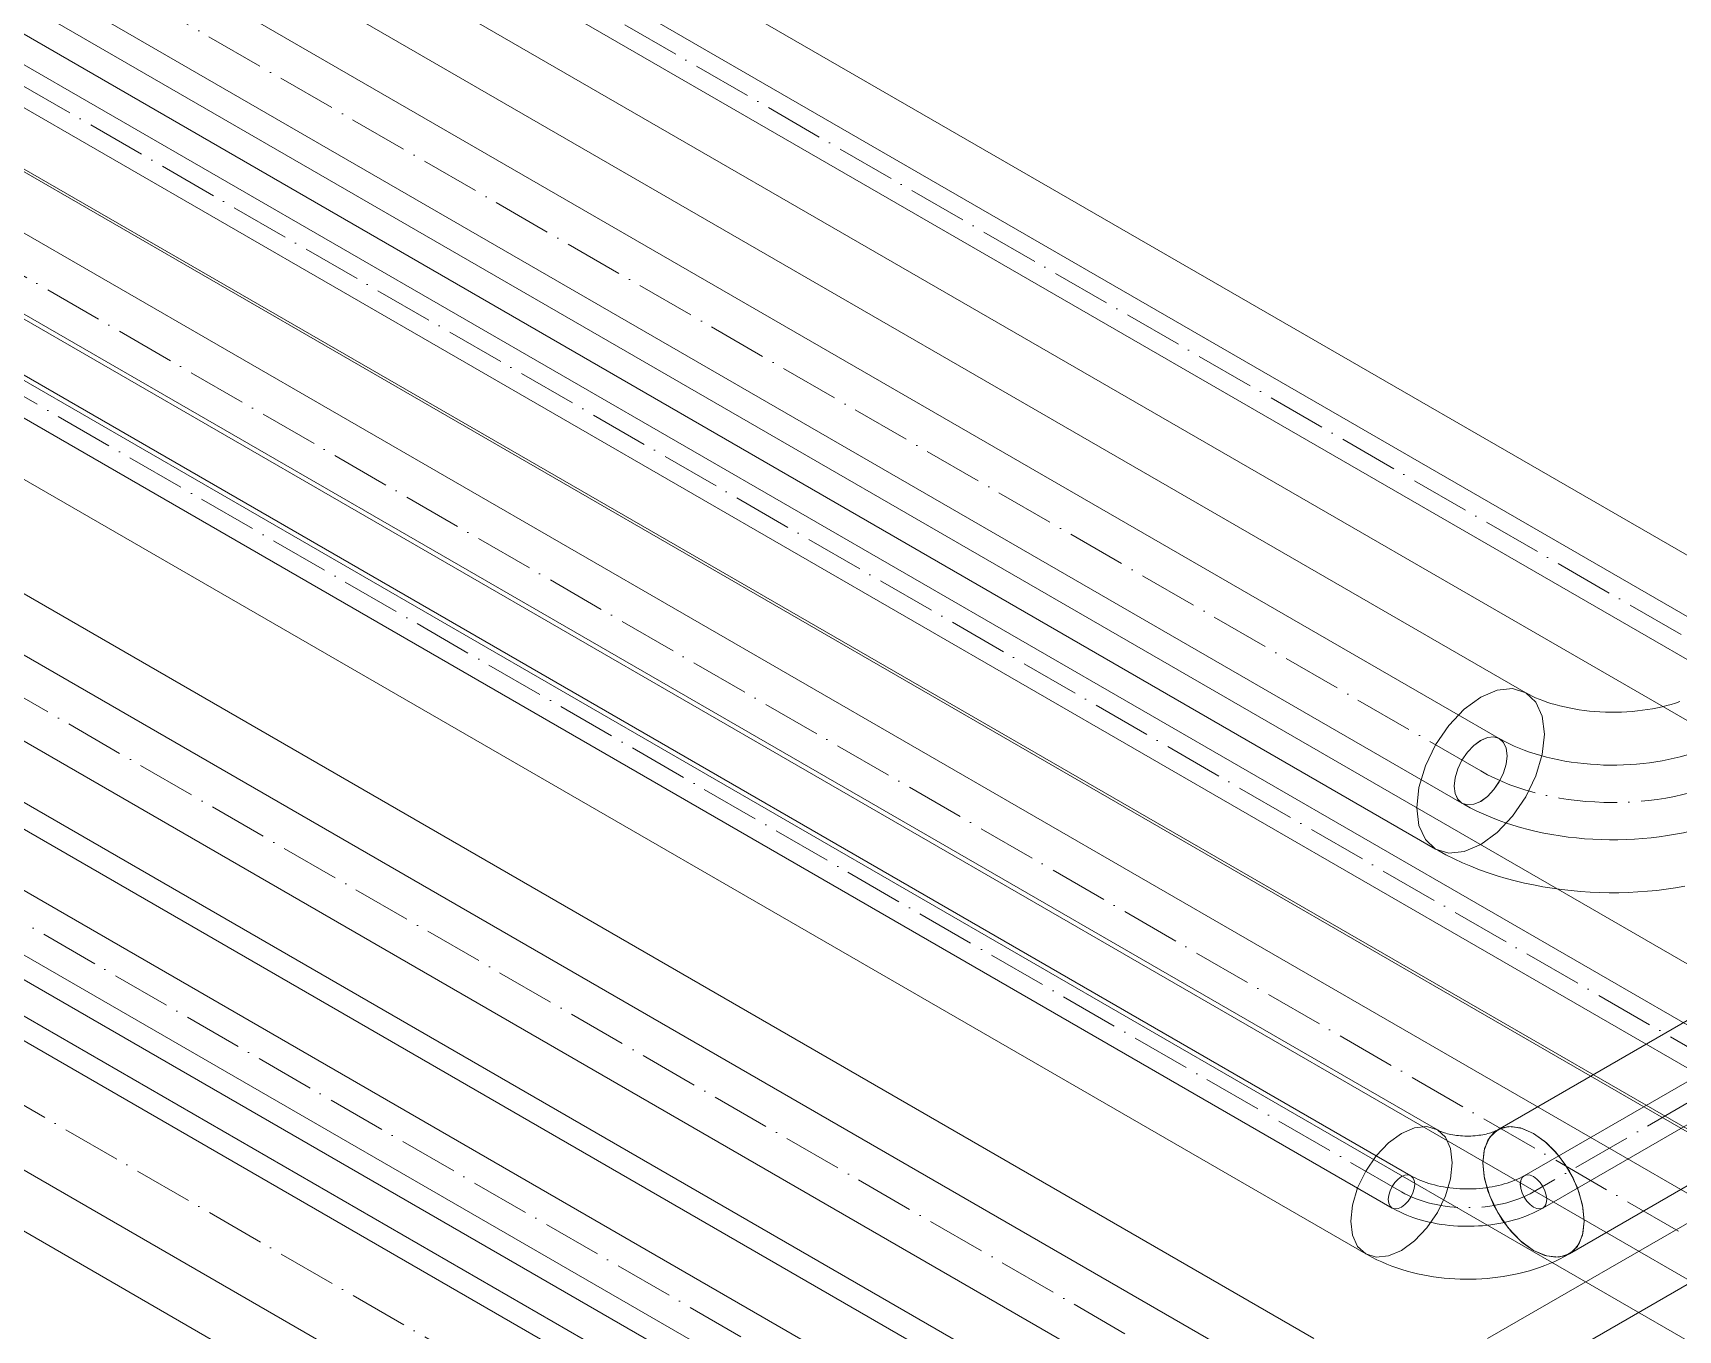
# Model space of a CAD drawing. Header units: millimetres. Extents: x -88595 to 880822, y -1054509 to -148035.
# Drawn here: x 422344.3 to 422624.1, y -315379.9 to -315159.2 of the extents above; entities that cross this region are included whole.
import ezdxf

# ---------------------------------------------------------------- set-up
doc = ezdxf.new("R2010")
doc.units = ezdxf.units.MM
doc.linetypes.add('$12$ADSK_Осевая', pattern=[14, 10, -2, 0, -2])
doc.linetypes.add('$13$ADSK_Осевая', pattern=[14, 10, -2, 0, -2])
for name, color, linetype, lineweight in [('Изоляция', 7, 'Continuous', 18), ('Трубопровод', 7, 'Continuous', 18), ('Трубопроводы', 7, 'Continuous', 18)]:
    doc.layers.add(name, color=color, linetype=linetype, lineweight=lineweight)

# ---------------------------------------------------------------- blocks, each defined once
blk = doc.blocks.new('$0$ADSK_МедьПайка_Отвод-гнутая труба - Отвод _гнутая труба_-V14-В_ОВ3_4')
at = {"layer": 'Трубопроводы', "color": 190, "true_color": 0x8000ff}
for points in [[(1657, 645.17, 0), (1656.42, 644.92, 0), (1655.88, 644.87, 0), (1655.41, 645.01, 0), (1655.05, 645.34, 0), (1654.83, 645.84, 0), (1654.75, 646.47, 0), (1654.83, 647.18, 0), (1655.05, 647.94, 0), (1655.41, 648.68, 0), (1655.88, 649.36, 0), (1656.42, 649.93, 0), (1657, 650.36, 0)], [(1657, 650.36, 0), (1657.58, 650.6, 0), (1658.12, 650.66, 0), (1658.59, 650.51, 0), (1658.94, 650.18, 0), (1659.17, 649.69, 0), (1659.24, 649.06, 0), (1659.17, 648.34, 0), (1658.94, 647.59, 0), (1658.59, 646.85, 0), (1658.12, 646.17, 0), (1657.58, 645.6, 0), (1657, 645.17, 0)], [(1658.59, 650.51, 0), (1659.13, 650.19, 0), (1659.66, 649.84, 0), (1660.19, 649.48, 0), (1660.71, 649.09, 0), (1661.23, 648.68, 0), (1661.74, 648.26, 0), (1662.24, 647.82, 0), (1662.73, 647.36, 0), (1663.21, 646.88, 0), (1663.68, 646.39, 0), (1664.15, 645.88, 0), (1664.6, 645.36, 0), (1665.05, 644.82, 0), (1665.48, 644.28, 0), (1665.9, 643.71, 0), (1666.31, 643.14, 0), (1666.7, 642.56, 0), (1667.09, 641.96, 0), (1667.46, 641.36, 0), (1667.81, 640.75, 0), (1668.15, 640.13, 0), (1668.48, 639.5, 0), (1668.79, 638.87, 0), (1669.09, 638.23, 0), (1669.37, 637.58, 0), (1669.63, 636.94, 0), (1669.88, 636.28, 0), (1670.11, 635.63, 0), (1670.32, 634.98, 0), (1670.52, 634.32, 0), (1670.69, 633.66, 0), (1670.85, 633.01, 0), (1670.99, 632.35, 0), (1671.11, 631.7, 0), (1671.2, 631.05, 0), (1671.28, 630.4, 0), (1671.34, 629.76, 0), (1671.38, 629.12, 0), (1671.4, 628.49, 0), (1671.4, 628.32, 0)], [(1655.41, 645.01, 0), (1655.77, 644.8, 0), (1656.13, 644.57, 0), (1656.49, 644.31, 0), (1656.86, 644.04, 0), (1657.23, 643.75, 0), (1657.6, 643.44, 0), (1657.96, 643.12, 0), (1658.33, 642.78, 0), (1658.69, 642.42, 0), (1659.05, 642.04, 0), (1659.41, 641.65, 0), (1659.76, 641.25, 0), (1660.1, 640.84, 0), (1660.44, 640.41, 0), (1660.77, 639.97, 0), (1661.1, 639.51, 0), (1661.41, 639.05, 0), (1661.71, 638.58, 0), (1662, 638.1, 0), (1662.29, 637.62, 0), (1662.56, 637.13, 0), (1662.82, 636.63, 0), (1663.06, 636.13, 0), (1663.3, 635.63, 0), (1663.52, 635.12, 0), (1663.72, 634.61, 0), (1663.92, 634.11, 0), (1664.09, 633.6, 0), (1664.26, 633.1, 0), (1664.4, 632.6, 0), (1664.54, 632.1, 0), (1664.65, 631.61, 0), (1664.76, 631.13, 0), (1664.84, 630.65, 0), (1664.91, 630.19, 0), (1664.97, 629.73, 0), (1665.01, 629.28, 0), (1665.04, 628.85, 0), (1665.05, 628.43, 0), (1665.05, 628.32, 0)], [(1670.47, 627.02, 0), (1669.81, 626.73, 0), (1669.04, 626.55, 0), (1668.22, 626.49, 0), (1667.4, 626.55, 0), (1666.64, 626.73, 0), (1665.98, 627.02, 0), (1665.47, 627.4, 0), (1665.16, 627.85, 0), (1665.05, 628.32, 0), (1665.16, 628.8, 0), (1665.47, 629.24, 0), (1665.98, 629.62, 0)], [(1665.98, 629.62, 0), (1666.64, 629.91, 0), (1667.4, 630.09, 0), (1668.22, 630.15, 0), (1669.04, 630.09, 0), (1669.81, 629.91, 0), (1670.47, 629.62, 0), (1670.97, 629.24, 0), (1671.29, 628.8, 0), (1671.4, 628.32, 0), (1671.29, 627.85, 0), (1670.97, 627.4, 0), (1670.47, 627.02, 0)]]:
    blk.add_polyline3d(points, dxfattribs=at)
blk = doc.blocks.new('$0$ADSK_МедьПайка_Отвод-гнутая труба - Отвод _гнутая труба_-V30-В_ОВ3_4')
at = {"layer": 'Трубопроводы', "color": 134, "true_color": 0x00a6a6}
for points in [[(-8086.78, 9411.02, 0), (-8085.61, 9411.52, 0), (-8084.53, 9411.63, 0), (-8083.6, 9411.34, 0), (-8082.89, 9410.68, 0), (-8082.44, 9409.69, 0), (-8082.29, 9408.43, 0), (-8082.44, 9407, 0), (-8082.89, 9405.49, 0), (-8083.6, 9404.01, 0), (-8084.53, 9402.65, 0), (-8085.61, 9401.5, 0), (-8086.78, 9400.65, 0)], [(-8083.6, 9411.34, 0), (-8082.52, 9410.69, 0), (-8081.45, 9410, 0), (-8080.39, 9409.26, 0), (-8079.34, 9408.49, 0), (-8078.31, 9407.68, 0), (-8077.3, 9406.83, 0), (-8076.3, 9405.95, 0), (-8075.32, 9405.03, 0), (-8074.35, 9404.07, 0), (-8073.4, 9403.09, 0), (-8072.47, 9402.08, 0), (-8071.57, 9401.03, 0), (-8070.68, 9399.96, 0), (-8069.81, 9398.86, 0), (-8068.97, 9397.74, 0), (-8068.16, 9396.6, 0), (-8067.36, 9395.43, 0), (-8066.6, 9394.24, 0), (-8065.86, 9393.03, 0), (-8065.14, 9391.81, 0), (-8064.46, 9390.57, 0), (-8063.81, 9389.31, 0), (-8063.18, 9388.04, 0), (-8062.59, 9386.77, 0), (-8062.03, 9385.48, 0), (-8061.5, 9384.18, 0), (-8061.01, 9382.88, 0), (-8060.55, 9381.57, 0), (-8060.13, 9380.26, 0), (-8059.74, 9378.95, 0), (-8059.39, 9377.64, 0), (-8059.07, 9376.33, 0), (-8058.8, 9375.02, 0), (-8058.56, 9373.71, 0), (-8058.36, 9372.41, 0), (-8058.2, 9371.12, 0), (-8058.09, 9369.84, 0), (-8058.01, 9368.56, 0), (-8057.98, 9367.29, 0), (-8057.97, 9366.95, 0)], [(-8086.78, 9400.65, 0), (-8087.94, 9400.16, 0), (-8089.02, 9400.05, 0), (-8089.95, 9400.34, 0), (-8090.66, 9401, 0), (-8091.11, 9401.99, 0), (-8091.27, 9403.25, 0), (-8091.11, 9404.68, 0), (-8090.66, 9406.19, 0), (-8089.95, 9407.67, 0), (-8089.02, 9409.03, 0), (-8087.94, 9410.18, 0), (-8086.78, 9411.02, 0)], [(-8089.95, 9400.34, 0), (-8089.24, 9399.91, 0), (-8088.52, 9399.44, 0), (-8087.79, 9398.94, 0), (-8087.05, 9398.4, 0), (-8086.32, 9397.82, 0), (-8085.58, 9397.2, 0), (-8084.84, 9396.55, 0), (-8084.11, 9395.87, 0), (-8083.38, 9395.15, 0), (-8082.66, 9394.4, 0), (-8081.95, 9393.62, 0), (-8081.25, 9392.82, 0), (-8080.56, 9391.98, 0), (-8079.88, 9391.13, 0), (-8079.22, 9390.24, 0), (-8078.58, 9389.34, 0), (-8077.95, 9388.42, 0), (-8077.35, 9387.48, 0), (-8076.76, 9386.52, 0), (-8076.2, 9385.55, 0), (-8075.65, 9384.57, 0), (-8075.14, 9383.57, 0), (-8074.64, 9382.57, 0), (-8074.18, 9381.56, 0), (-8073.74, 9380.55, 0), (-8073.32, 9379.54, 0), (-8072.94, 9378.52, 0), (-8072.58, 9377.51, 0), (-8072.26, 9376.51, 0), (-8071.96, 9375.51, 0), (-8071.7, 9374.51, 0), (-8071.46, 9373.53, 0), (-8071.26, 9372.57, 0), (-8071.08, 9371.62, 0), (-8070.94, 9370.68, 0), (-8070.83, 9369.77, 0), (-8070.75, 9368.88, 0), (-8070.7, 9368.01, 0), (-8070.68, 9367.18, 0), (-8070.67, 9366.95, 0)], [(-8059.83, 9364.36, 0), (-8061.15, 9363.78, 0), (-8062.68, 9363.41, 0), (-8064.32, 9363.29, 0), (-8065.97, 9363.41, 0), (-8067.5, 9363.78, 0), (-8068.81, 9364.36, 0), (-8069.82, 9365.12, 0), (-8070.46, 9366, 0), (-8070.67, 9366.95, 0), (-8070.46, 9367.9, 0), (-8069.82, 9368.79, 0), (-8068.81, 9369.55, 0)], [(-8068.81, 9369.55, 0), (-8067.5, 9370.13, 0), (-8065.97, 9370.49, 0), (-8064.32, 9370.62, 0), (-8062.68, 9370.49, 0), (-8061.15, 9370.13, 0), (-8059.83, 9369.55, 0), (-8058.83, 9368.79, 0), (-8058.19, 9367.9, 0), (-8057.97, 9366.95, 0), (-8058.19, 9366, 0), (-8058.83, 9365.12, 0), (-8059.83, 9364.36, 0)]]:
    blk.add_polyline3d(points, dxfattribs=at)

msp = doc.modelspace()

# ---------------------------------------------------------------- linework, layer by layer
at = {"layer": 'Изоляция', "color": 190, "true_color": 0x8000ff}
for p, q in [((422834.34, -315368.61), (413512.61, -309986.71)), ((413500.43, -310007.8), (422822.16, -315389.7)), ((422869.11, -315458.15), (414300.98, -310511.34)), ((414288.81, -310532.43), (422856.94, -315479.24)), ((422583.12, -315345.81), (415103.8, -311027.63)), ((415091.63, -311048.72), (422570.94, -315366.9)), ((422566.59, -315423.93), (415881.22, -311564.13)), ((415867.46, -311587.97), (422552.83, -315447.76)), ((425393.34, -313729.27), (422593.39, -315345.81)), ((422605.57, -315366.9), (425405.51, -313750.35))]:
    msp.add_line(p, q, dxfattribs=at)
at = {"layer": 'Изоляция', "color": 134, "true_color": 0x00a6a6}
for p, q in [((422598.16, -315271.47), (413488.29, -310011.88)), ((413472.94, -310038.47), (422582.81, -315298.05)), ((422783.46, -315437.31), (414283.05, -310529.6)), ((414267.7, -310556.19), (422768.11, -315463.9)), ((422562.11, -315381.29), (415072.21, -311057)), ((415056.86, -311083.58), (422546.76, -315407.88)), ((422592.18, -315464.27), (415826.61, -311558.17)), ((415826.61, -311600.95), (422592.18, -315507.05)), ((425464.38, -313722.72), (422591.66, -315381.29))]:
    msp.add_line(p, q, dxfattribs=at)
for points in [[(422601.34, -315278.49, 0), (422600.97, -315275.46, 0), (422599.89, -315273.07, 0), (422598.16, -315271.47, 0), (422595.91, -315270.77, 0), (422593.29, -315271.03, 0), (422590.49, -315272.23, 0)], [(422590.49, -315272.23, 0), (422593.29, -315271.03, 0), (422595.91, -315270.77, 0), (422598.16, -315271.47, 0), (422599.89, -315273.07, 0), (422600.97, -315275.46, 0), (422601.34, -315278.49, 0)], [(422590.49, -315272.23, 0), (422587.68, -315274.28, 0), (422585.06, -315277.04, 0), (422582.81, -315280.33, 0), (422581.09, -315283.92, 0), (422580, -315287.57, 0), (422579.63, -315291.03, 0)], [(422579.63, -315291.03, 0), (422580, -315287.57, 0), (422581.09, -315283.92, 0), (422582.81, -315280.33, 0), (422585.06, -315277.04, 0), (422587.68, -315274.28, 0), (422590.49, -315272.23, 0)], [(422624.33, -315272.98, 0), (422623.64, -315273.22, 0), (422622.91, -315273.44, 0), (422622.15, -315273.65, 0), (422621.37, -315273.84, 0), (422620.56, -315274.02, 0), (422619.73, -315274.18, 0), (422618.88, -315274.32, 0), (422618.02, -315274.45, 0), (422617.14, -315274.55, 0), (422616.24, -315274.64, 0), (422615.34, -315274.71, 0), (422614.43, -315274.75, 0), (422613.52, -315274.78, 0), (422612.6, -315274.78, 0), (422611.69, -315274.76, 0), (422610.78, -315274.72, 0), (422609.87, -315274.66, 0), (422608.98, -315274.58, 0), (422608.09, -315274.48, 0), (422607.22, -315274.36, 0), (422606.37, -315274.22, 0), (422605.53, -315274.06, 0), (422604.72, -315273.89, 0), (422603.93, -315273.7, 0), (422603.16, -315273.49, 0), (422602.43, -315273.28, 0), (422601.72, -315273.05, 0), (422601.05, -315272.81, 0), (422600.42, -315272.56, 0), (422599.82, -315272.31, 0), (422599.27, -315272.05, 0), (422598.75, -315271.79, 0), (422598.28, -315271.54, 0), (422598.16, -315271.47, 0)], [(422590.49, -315297.29, 0), (422593.29, -315295.25, 0), (422595.91, -315292.48, 0), (422598.16, -315289.19, 0), (422599.89, -315285.6, 0), (422600.97, -315281.95, 0), (422601.34, -315278.49, 0)], [(422601.34, -315278.49, 0), (422600.97, -315281.95, 0), (422599.89, -315285.6, 0), (422598.16, -315289.19, 0), (422595.91, -315292.48, 0), (422593.29, -315295.25, 0), (422590.49, -315297.29, 0)], [(422579.63, -315291.03, 0), (422580, -315294.06, 0), (422581.09, -315296.45, 0), (422582.81, -315298.05, 0), (422585.06, -315298.75, 0), (422587.68, -315298.49, 0), (422590.49, -315297.29, 0)], [(422590.49, -315297.29, 0), (422587.68, -315298.49, 0), (422585.06, -315298.75, 0), (422582.81, -315298.05, 0), (422581.09, -315296.45, 0), (422580, -315294.06, 0), (422579.63, -315291.03, 0)], [(422625.23, -315304.38, 0), (422623.64, -315304.65, 0), (422622.05, -315304.88, 0), (422620.44, -315305.08, 0), (422618.83, -315305.23, 0), (422617.21, -315305.35, 0), (422615.59, -315305.43, 0), (422613.97, -315305.47, 0), (422612.34, -315305.48, 0), (422610.72, -315305.44, 0), (422609.1, -315305.37, 0), (422607.48, -315305.27, 0), (422605.87, -315305.12, 0), (422604.26, -315304.94, 0), (422602.66, -315304.72, 0), (422601.07, -315304.46, 0), (422599.49, -315304.16, 0), (422597.92, -315303.83, 0), (422596.37, -315303.45, 0), (422594.83, -315303.04, 0), (422593.3, -315302.59, 0), (422591.79, -315302.1, 0), (422590.3, -315301.56, 0), (422588.84, -315300.99, 0), (422587.39, -315300.37, 0), (422585.96, -315299.72, 0), (422584.56, -315299.01, 0), (422583.18, -315298.26, 0), (422582.81, -315298.05, 0)]]:
    msp.add_polyline3d(points, dxfattribs=at)
at = {"layer": 'Изоляция', "color": 190, "true_color": 0x8000ff}
for points in [[(422577.03, -315346.42, 0), (422574.8, -315348.04, 0), (422572.72, -315350.23, 0), (422570.94, -315352.84, 0), (422569.57, -315355.69, 0), (422568.71, -315358.59, 0), (422568.42, -315361.33, 0)], [(422568.42, -315361.33, 0), (422568.71, -315358.59, 0), (422569.57, -315355.69, 0), (422570.94, -315352.84, 0), (422572.72, -315350.23, 0), (422574.8, -315348.04, 0), (422577.03, -315346.42, 0)], [(422585.64, -315351.39, 0), (422585.34, -315348.98, 0), (422584.48, -315347.08, 0), (422583.12, -315345.81, 0), (422581.33, -315345.26, 0), (422579.26, -315345.47, 0), (422577.03, -315346.42, 0)], [(422577.03, -315346.42, 0), (422579.26, -315345.47, 0), (422581.33, -315345.26, 0), (422583.12, -315345.81, 0), (422584.48, -315347.08, 0), (422585.34, -315348.98, 0), (422585.64, -315351.39, 0)], [(422593.39, -315345.81, 0), (422593.3, -315345.87, 0), (422593.18, -315345.93, 0), (422593.03, -315346, 0), (422592.86, -315346.07, 0), (422592.67, -315346.15, 0), (422592.46, -315346.22, 0), (422592.24, -315346.3, 0), (422591.99, -315346.37, 0), (422591.72, -315346.45, 0), (422591.45, -315346.52, 0), (422591.15, -315346.58, 0), (422590.85, -315346.64, 0), (422590.53, -315346.69, 0), (422590.2, -315346.74, 0), (422589.87, -315346.78, 0), (422589.53, -315346.81, 0), (422589.18, -315346.84, 0), (422588.83, -315346.86, 0), (422588.48, -315346.87, 0), (422588.13, -315346.87, 0), (422587.77, -315346.86, 0), (422587.42, -315346.85, 0), (422587.07, -315346.82, 0), (422586.73, -315346.79, 0), (422586.39, -315346.75, 0), (422586.07, -315346.71, 0), (422585.75, -315346.66, 0), (422585.44, -315346.6, 0), (422585.14, -315346.53, 0), (422584.86, -315346.47, 0), (422584.59, -315346.39, 0), (422584.34, -315346.32, 0), (422584.1, -315346.24, 0), (422583.89, -315346.17, 0), (422583.69, -315346.09, 0), (422583.52, -315346.02, 0), (422583.37, -315345.95, 0), (422583.24, -315345.88, 0), (422583.14, -315345.83, 0), (422583.12, -315345.81, 0)], [(422590.87, -315351.39, 0), (422591.09, -315349.3, 0), (422591.72, -315347.57, 0), (422592.75, -315346.27, 0), (422594.11, -315345.49, 0), (422595.75, -315345.25, 0), (422597.57, -315345.56, 0), (422599.48, -315346.42, 0)], [(422599.48, -315346.42, 0), (422597.25, -315345.47, 0), (422595.18, -315345.26, 0), (422593.39, -315345.81, 0), (422592.02, -315347.08, 0), (422591.16, -315348.98, 0), (422590.87, -315351.39, 0)], [(422608.09, -315361.33, 0), (422607.8, -315358.59, 0), (422606.94, -315355.69, 0), (422605.57, -315352.84, 0), (422603.78, -315350.23, 0), (422601.71, -315348.04, 0), (422599.48, -315346.42, 0)], [(422599.48, -315346.42, 0), (422601.4, -315347.77, 0), (422603.22, -315349.56, 0), (422604.85, -315351.69, 0), (422606.21, -315354.05, 0), (422607.24, -315356.53, 0), (422607.87, -315358.99, 0), (422608.09, -315361.33, 0)], [(422577.03, -315366.3, 0), (422579.26, -315364.67, 0), (422581.33, -315362.48, 0), (422583.12, -315359.87, 0), (422584.48, -315357.02, 0), (422585.34, -315354.13, 0), (422585.64, -315351.39, 0)], [(422585.64, -315351.39, 0), (422585.34, -315354.13, 0), (422584.48, -315357.02, 0), (422583.12, -315359.87, 0), (422581.33, -315362.48, 0), (422579.26, -315364.67, 0), (422577.03, -315366.3, 0)], [(422590.87, -315351.39, 0), (422591.16, -315354.13, 0), (422592.02, -315357.02, 0), (422593.39, -315359.87, 0), (422595.18, -315362.48, 0), (422597.25, -315364.67, 0), (422599.48, -315366.3, 0)], [(422599.48, -315366.3, 0), (422597.56, -315364.94, 0), (422595.74, -315363.16, 0), (422594.11, -315361.03, 0), (422592.75, -315358.67, 0), (422591.72, -315356.19, 0), (422591.09, -315353.72, 0), (422590.87, -315351.39, 0)], [(422568.42, -315361.33, 0), (422568.71, -315363.73, 0), (422569.57, -315365.63, 0), (422570.94, -315366.9, 0), (422572.72, -315367.45, 0), (422574.8, -315367.25, 0), (422577.03, -315366.3, 0)], [(422577.03, -315366.3, 0), (422574.8, -315367.25, 0), (422572.72, -315367.45, 0), (422570.94, -315366.9, 0), (422569.57, -315365.63, 0), (422568.71, -315363.73, 0), (422568.42, -315361.33, 0)], [(422599.48, -315366.3, 0), (422601.71, -315367.25, 0), (422603.78, -315367.45, 0), (422605.57, -315366.9, 0), (422606.94, -315365.63, 0), (422607.8, -315363.73, 0), (422608.09, -315361.33, 0)], [(422608.09, -315361.33, 0), (422607.87, -315363.42, 0), (422607.24, -315365.15, 0), (422606.21, -315366.44, 0), (422604.85, -315367.23, 0), (422603.21, -315367.47, 0), (422601.39, -315367.16, 0), (422599.48, -315366.3, 0)], [(422605.57, -315366.9, 0), (422604.75, -315367.36, 0), (422603.92, -315367.78, 0), (422603.08, -315368.18, 0), (422602.23, -315368.55, 0), (422601.38, -315368.89, 0), (422600.52, -315369.2, 0), (422599.65, -315369.49, 0), (422598.77, -315369.76, 0), (422597.89, -315370, 0), (422597, -315370.22, 0), (422596.11, -315370.42, 0), (422595.21, -315370.6, 0), (422594.31, -315370.75, 0), (422593.4, -315370.88, 0), (422592.49, -315370.99, 0), (422591.58, -315371.08, 0), (422590.67, -315371.14, 0), (422589.75, -315371.19, 0), (422588.84, -315371.21, 0), (422587.92, -315371.22, 0), (422587, -315371.2, 0), (422586.09, -315371.16, 0), (422585.18, -315371.1, 0), (422584.26, -315371.02, 0), (422583.35, -315370.91, 0), (422582.45, -315370.79, 0), (422581.54, -315370.64, 0), (422580.65, -315370.47, 0), (422579.75, -315370.28, 0), (422578.86, -315370.07, 0), (422577.98, -315369.83, 0), (422577.1, -315369.57, 0), (422576.23, -315369.28, 0), (422575.36, -315368.98, 0), (422574.51, -315368.64, 0), (422573.66, -315368.28, 0), (422572.82, -315367.89, 0), (422571.98, -315367.47, 0), (422571.16, -315367.03, 0), (422570.94, -315366.9, 0)]]:
    msp.add_polyline3d(points, dxfattribs=at)
at = {"layer": 'Трубопровод', "color": 190, "true_color": 0x8000ff}
for p, q in [((422829.84, -315376.41), (413508.11, -309994.51)), ((413504.93, -310000.01), (422826.66, -315381.91)), ((422864.61, -315465.95), (414296.48, -310519.13)), ((414293.31, -310524.63), (422861.44, -315471.45)), ((422578.62, -315353.61), (415099.3, -311035.42)), ((415096.13, -311040.92), (422575.44, -315359.11)), ((422562.09, -315431.72), (415876.72, -311571.93)), ((415871.96, -311580.17), (422557.33, -315439.97)), ((425397.84, -313737.06), (422597.89, -315353.61)), ((422601.07, -315359.11), (425401.01, -313742.56))]:
    msp.add_line(p, q, dxfattribs=at)
at = {"layer": 'Трубопровод', "color": 190, "linetype": '$12$ADSK_Осевая', "true_color": 0x8000ff}
for p, q in [((413506.52, -309997.26), (422828.25, -315379.16)), ((413506.52, -309997.26), (422828.25, -315379.16)), ((414294.9, -310521.88), (422863.03, -315468.7)), ((414294.9, -310521.88), (422863.03, -315468.7)), ((422577.03, -315356.36), (415097.71, -311038.17)), ((422577.03, -315356.36), (415097.71, -311038.17)), ((415874.34, -311576.05), (422559.71, -315435.85)), ((415874.34, -311576.05), (422559.71, -315435.85)), ((425399.42, -313739.81), (422599.48, -315356.36)), ((425399.42, -313739.81), (422599.48, -315356.36))]:
    msp.add_line(p, q, dxfattribs=at)
at = {"layer": 'Трубопровод', "color": 134, "true_color": 0x00a6a6}
for p, q in [((422593.66, -315279.26), (413483.79, -310019.68)), ((413477.44, -310030.67), (422587.31, -315290.26)), ((422778.96, -315445.11), (414278.55, -310537.39)), ((414272.2, -310548.39), (422772.61, -315456.11)), ((422557.61, -315389.08), (415067.71, -311064.79)), ((415061.36, -311075.79), (422551.26, -315400.08)), ((422582.1, -315468.84), (415846.22, -311579.88)), ((415836.7, -311596.38), (422572.57, -315485.34)), ((425468.88, -313730.51), (422596.16, -315389.08))]:
    msp.add_line(p, q, dxfattribs=at)
at = {"layer": 'Трубопровод', "color": 134, "linetype": '$12$ADSK_Осевая', "true_color": 0x00a6a6}
for p, q in [((422590.49, -315284.76), (413480.62, -310025.18)), ((422590.49, -315284.76), (413480.62, -310025.18)), ((414275.37, -310542.89), (422775.79, -315450.61)), ((414275.37, -310542.89), (422775.79, -315450.61)), ((422554.43, -315394.58), (415064.53, -311070.29)), ((422554.43, -315394.58), (415064.53, -311070.29)), ((415841.46, -311588.13), (422577.33, -315477.09)), ((415841.46, -311588.13), (422577.33, -315477.09))]:
    msp.add_line(p, q, dxfattribs=at)
at = {"layer": 'Трубопровод', "color": 134, "true_color": 0x00a6a6}
for points in [[(422590.49, -315279.58, 0), (422589.32, -315280.42, 0), (422588.24, -315281.57, 0), (422587.31, -315282.93, 0), (422586.6, -315284.41, 0), (422586.15, -315285.92, 0), (422586, -315287.35, 0)], [(422594.98, -315282.17, 0), (422594.82, -315280.91, 0), (422594.37, -315279.92, 0), (422593.66, -315279.26, 0), (422592.73, -315278.97, 0), (422591.65, -315279.08, 0), (422590.49, -315279.58, 0)], [(422590.49, -315289.95, 0), (422591.65, -315289.1, 0), (422592.73, -315287.95, 0), (422593.66, -315286.59, 0), (422594.37, -315285.11, 0), (422594.82, -315283.6, 0), (422594.98, -315282.17, 0)], [(422586, -315287.35, 0), (422586.15, -315288.61, 0), (422586.6, -315289.6, 0), (422587.31, -315290.26, 0), (422588.24, -315290.55, 0), (422589.32, -315290.44, 0), (422590.49, -315289.95, 0)]]:
    msp.add_polyline3d(points, dxfattribs=at)
at = {"layer": 'Трубопровод', "color": 190, "true_color": 0x8000ff}
for points in [[(422577.03, -315353.77, 0), (422576.45, -315354.19, 0), (422575.91, -315354.76, 0), (422575.44, -315355.44, 0), (422575.08, -315356.18, 0), (422574.86, -315356.94, 0), (422574.78, -315357.65, 0)], [(422579.27, -315355.06, 0), (422579.2, -315354.44, 0), (422578.97, -315353.94, 0), (422578.62, -315353.61, 0), (422578.15, -315353.47, 0), (422577.61, -315353.52, 0), (422577.03, -315353.77, 0)], [(422577.03, -315358.95, 0), (422577.61, -315358.53, 0), (422578.15, -315357.96, 0), (422578.62, -315357.28, 0), (422578.97, -315356.53, 0), (422579.2, -315355.78, 0), (422579.27, -315355.06, 0)], [(422599.48, -315353.77, 0), (422598.9, -315353.52, 0), (422598.36, -315353.47, 0), (422597.89, -315353.61, 0), (422597.54, -315353.94, 0), (422597.31, -315354.44, 0), (422597.23, -315355.06, 0)], [(422597.23, -315355.06, 0), (422597.31, -315355.78, 0), (422597.54, -315356.53, 0), (422597.89, -315357.28, 0), (422598.36, -315357.96, 0), (422598.9, -315358.53, 0), (422599.48, -315358.95, 0)], [(422601.72, -315357.65, 0), (422601.65, -315356.94, 0), (422601.42, -315356.18, 0), (422601.07, -315355.44, 0), (422600.6, -315354.76, 0), (422600.06, -315354.19, 0), (422599.48, -315353.77, 0)], [(422574.78, -315357.65, 0), (422574.86, -315358.28, 0), (422575.08, -315358.78, 0), (422575.44, -315359.11, 0), (422575.91, -315359.25, 0), (422576.45, -315359.2, 0), (422577.03, -315358.95, 0)], [(422599.48, -315358.95, 0), (422600.06, -315359.2, 0), (422600.6, -315359.25, 0), (422601.07, -315359.11, 0), (422601.42, -315358.78, 0), (422601.65, -315358.28, 0), (422601.72, -315357.65, 0)]]:
    msp.add_polyline3d(points, dxfattribs=at)
at = {"layer": 'Трубопроводы', "color": 134, "linetype": '$13$ADSK_Осевая', "true_color": 0x00a6a6}
msp.add_ellipse((422612.94, -315271.8), major_axis=(31.75, 0), ratio=0.57735, start_param=3.926991, end_param=5.497787, dxfattribs=at)
at = {"layer": 'Трубопроводы', "color": 190, "linetype": '$13$ADSK_Осевая', "true_color": 0x8000ff}
msp.add_ellipse((422588.25, -315349.88), major_axis=(15.87, 0), ratio=0.57735, start_param=3.926991, end_param=5.497787, dxfattribs=at)

# ---------------------------------------------------------------- block references
at = {"layer": 'Трубопроводы', "color": 134, "true_color": 0x00a6a6, "rotation": 240}
for p in [(410446.3, -317585.19), (410410.25, -317695.02)]:
    msp.add_blockref('$0$ADSK_МедьПайка_Отвод-гнутая труба - Отвод _гнутая труба_-V30-В_ОВ3_4', p, dxfattribs=at)
at = {"layer": 'Трубопроводы', "color": 190, "true_color": 0x8000ff, "rotation": 240}
msp.add_blockref('$0$ADSK_МедьПайка_Отвод-гнутая труба - Отвод _гнутая труба_-V14-В_ОВ3_4', (422867, -313597.47), dxfattribs=at)

doc.saveas('drawing.dxf')
